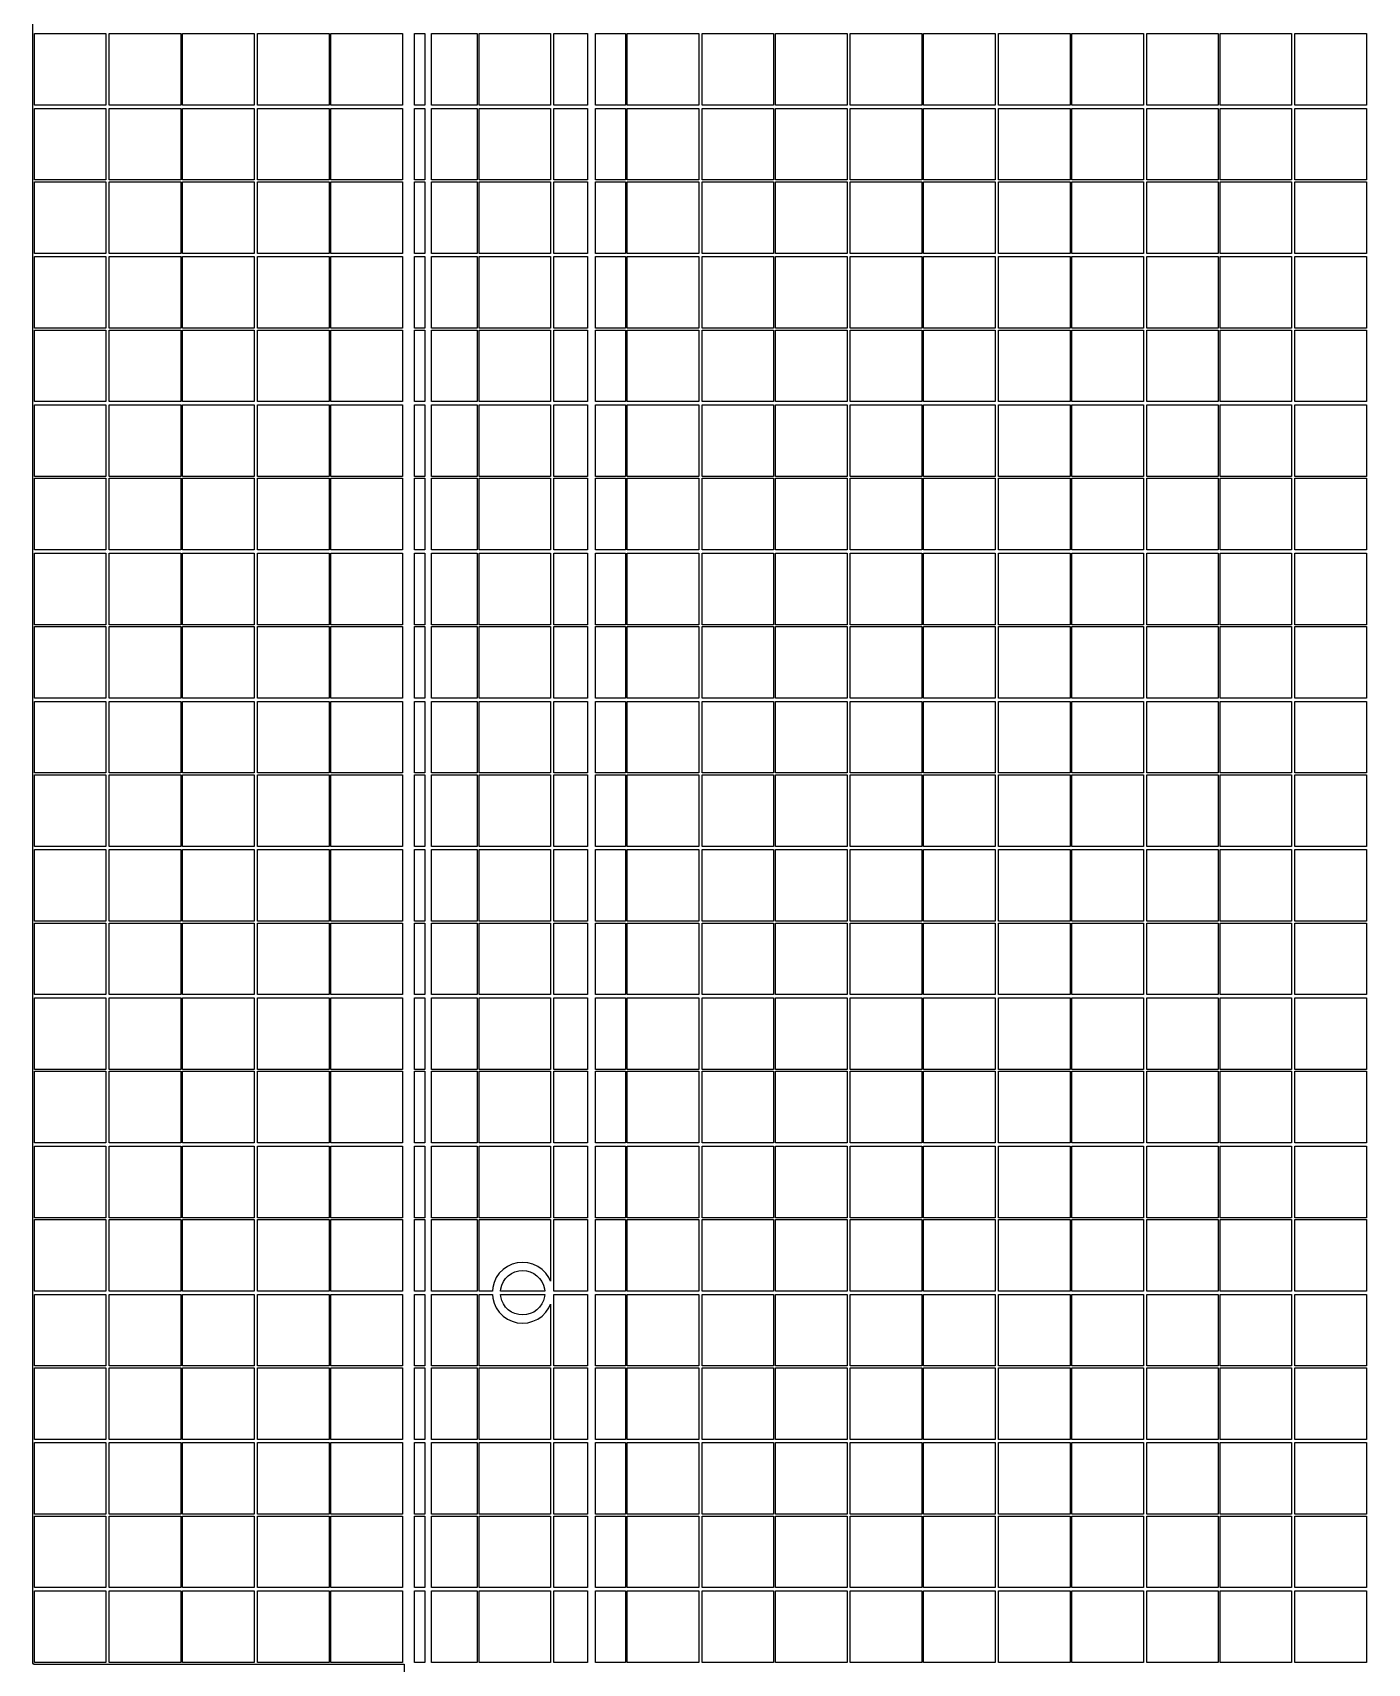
# Model space of a CAD drawing. Extents: x -185 to 185, y -332 to 185.
# Drawn here: x -185.1 to -95, y -185 to -75 of the extents above; entities that cross this region are included whole.
import ezdxf

# ---------------------------------------------------------------- set-up
doc = ezdxf.new("R2010")
doc.units = 0
doc.layers.get('0').update_dxf_attribs({"linetype": 'CONTINUOUS'})

msp = doc.modelspace()

# ---------------------------------------------------------------- linework, layer by layer
for points in [[(0.425, -320), (160, -320), (160, -185.06), (185, -185.06), (185, -185), (185.06, -185), (185.06, 185), (185, 185), (185, 185.06), (-185, 185.06), (-185, 185), (-185.06, 185), (-185.06, -185), (-185, -185), (-185, -185.06), (-160, -185.06), (-160, -320), (-0.425, -320), (-0.425, -330), (0.425, -330)], [(-184.94, -75.06), (-180.11, -75.06), (-180.11, -79.89), (-184.94, -79.89)], [(-179.89, -75.06), (-175.06, -75.06), (-175.06, -79.89), (-179.89, -79.89)], [(-174.94, -75.06), (-170.11, -75.06), (-170.11, -79.89), (-174.94, -79.89)], [(-169.89, -75.06), (-165.06, -75.06), (-165.06, -79.89), (-169.89, -79.89)], [(-164.94, -75.06), (-160.11, -75.06), (-160.11, -79.89), (-164.94, -79.89)], [(-159.3, -75.06), (-158.602, -75.06), (-158.602, -79.89), (-159.3, -79.89)], [(-158.152, -75.06), (-155.06, -75.06), (-155.06, -79.89), (-158.152, -79.89)], [(-154.94, -75.06), (-150.11, -75.06), (-150.11, -79.89), (-154.94, -79.89)], [(-149.89, -75.06), (-147.625, -75.06), (-147.625, -79.89), (-149.89, -79.89)], [(-147.075, -75.06), (-145.06, -75.06), (-145.06, -79.89), (-147.075, -79.89)], [(-144.94, -75.06), (-140.11, -75.06), (-140.11, -79.89), (-144.94, -79.89)], [(-139.89, -75.06), (-135.06, -75.06), (-135.06, -79.89), (-139.89, -79.89)], [(-134.94, -75.06), (-130.11, -75.06), (-130.11, -79.89), (-134.94, -79.89)], [(-129.89, -75.06), (-125.06, -75.06), (-125.06, -79.89), (-129.89, -79.89)], [(-124.94, -75.06), (-120.11, -75.06), (-120.11, -79.89), (-124.94, -79.89)], [(-119.89, -75.06), (-115.06, -75.06), (-115.06, -79.89), (-119.89, -79.89)], [(-114.94, -75.06), (-110.11, -75.06), (-110.11, -79.89), (-114.94, -79.89)], [(-109.89, -75.06), (-105.06, -75.06), (-105.06, -79.89), (-109.89, -79.89)], [(-104.94, -75.06), (-100.11, -75.06), (-100.11, -79.89), (-104.94, -79.89)], [(-99.89, -75.06), (-95.06, -75.06), (-95.06, -79.89), (-99.89, -79.89)], [(-184.94, -80.11), (-180.11, -80.11), (-180.11, -84.94), (-184.94, -84.94)], [(-179.89, -80.11), (-175.06, -80.11), (-175.06, -84.94), (-179.89, -84.94)], [(-174.94, -80.11), (-170.11, -80.11), (-170.11, -84.94), (-174.94, -84.94)], [(-169.89, -80.11), (-165.06, -80.11), (-165.06, -84.94), (-169.89, -84.94)], [(-164.94, -80.11), (-160.11, -80.11), (-160.11, -84.94), (-164.94, -84.94)], [(-159.3, -80.11), (-158.602, -80.11), (-158.602, -84.94), (-159.3, -84.94)], [(-158.152, -80.11), (-155.06, -80.11), (-155.06, -84.94), (-158.152, -84.94)], [(-154.94, -80.11), (-150.11, -80.11), (-150.11, -84.94), (-154.94, -84.94)], [(-149.89, -80.11), (-147.625, -80.11), (-147.625, -84.94), (-149.89, -84.94)], [(-147.075, -80.11), (-145.06, -80.11), (-145.06, -84.94), (-147.075, -84.94)], [(-144.94, -80.11), (-140.11, -80.11), (-140.11, -84.94), (-144.94, -84.94)], [(-139.89, -80.11), (-135.06, -80.11), (-135.06, -84.94), (-139.89, -84.94)], [(-134.94, -80.11), (-130.11, -80.11), (-130.11, -84.94), (-134.94, -84.94)], [(-129.89, -80.11), (-125.06, -80.11), (-125.06, -84.94), (-129.89, -84.94)], [(-124.94, -80.11), (-120.11, -80.11), (-120.11, -84.94), (-124.94, -84.94)], [(-119.89, -80.11), (-115.06, -80.11), (-115.06, -84.94), (-119.89, -84.94)], [(-114.94, -80.11), (-110.11, -80.11), (-110.11, -84.94), (-114.94, -84.94)], [(-109.89, -80.11), (-105.06, -80.11), (-105.06, -84.94), (-109.89, -84.94)], [(-104.94, -80.11), (-100.11, -80.11), (-100.11, -84.94), (-104.94, -84.94)], [(-99.89, -80.11), (-95.06, -80.11), (-95.06, -84.94), (-99.89, -84.94)], [(-184.94, -85.06), (-180.11, -85.06), (-180.11, -89.89), (-184.94, -89.89)], [(-179.89, -85.06), (-175.06, -85.06), (-175.06, -89.89), (-179.89, -89.89)], [(-174.94, -85.06), (-170.11, -85.06), (-170.11, -89.89), (-174.94, -89.89)], [(-169.89, -85.06), (-165.06, -85.06), (-165.06, -89.89), (-169.89, -89.89)], [(-164.94, -85.06), (-160.11, -85.06), (-160.11, -89.89), (-164.94, -89.89)], [(-159.3, -85.06), (-158.602, -85.06), (-158.602, -89.89), (-159.3, -89.89)], [(-158.152, -85.06), (-155.06, -85.06), (-155.06, -89.89), (-158.152, -89.89)], [(-154.94, -85.06), (-150.11, -85.06), (-150.11, -89.89), (-154.94, -89.89)], [(-149.89, -85.06), (-147.625, -85.06), (-147.625, -89.89), (-149.89, -89.89)], [(-147.075, -85.06), (-145.06, -85.06), (-145.06, -89.89), (-147.075, -89.89)], [(-144.94, -85.06), (-140.11, -85.06), (-140.11, -89.89), (-144.94, -89.89)], [(-139.89, -85.06), (-135.06, -85.06), (-135.06, -89.89), (-139.89, -89.89)], [(-134.94, -85.06), (-130.11, -85.06), (-130.11, -89.89), (-134.94, -89.89)], [(-129.89, -85.06), (-125.06, -85.06), (-125.06, -89.89), (-129.89, -89.89)], [(-124.94, -85.06), (-120.11, -85.06), (-120.11, -89.89), (-124.94, -89.89)], [(-119.89, -85.06), (-115.06, -85.06), (-115.06, -89.89), (-119.89, -89.89)], [(-114.94, -85.06), (-110.11, -85.06), (-110.11, -89.89), (-114.94, -89.89)], [(-109.89, -85.06), (-105.06, -85.06), (-105.06, -89.89), (-109.89, -89.89)], [(-104.94, -85.06), (-100.11, -85.06), (-100.11, -89.89), (-104.94, -89.89)], [(-99.89, -85.06), (-95.06, -85.06), (-95.06, -89.89), (-99.89, -89.89)], [(-184.94, -90.11), (-180.11, -90.11), (-180.11, -94.94), (-184.94, -94.94)], [(-179.89, -90.11), (-175.06, -90.11), (-175.06, -94.94), (-179.89, -94.94)], [(-174.94, -90.11), (-170.11, -90.11), (-170.11, -94.94), (-174.94, -94.94)], [(-169.89, -90.11), (-165.06, -90.11), (-165.06, -94.94), (-169.89, -94.94)], [(-164.94, -90.11), (-160.11, -90.11), (-160.11, -94.94), (-164.94, -94.94)], [(-159.3, -90.11), (-158.602, -90.11), (-158.602, -94.94), (-159.3, -94.94)], [(-158.152, -90.11), (-155.06, -90.11), (-155.06, -94.94), (-158.152, -94.94)], [(-154.94, -90.11), (-150.11, -90.11), (-150.11, -94.94), (-154.94, -94.94)], [(-149.89, -90.11), (-147.625, -90.11), (-147.625, -94.94), (-149.89, -94.94)], [(-147.075, -90.11), (-145.06, -90.11), (-145.06, -94.94), (-147.075, -94.94)], [(-144.94, -90.11), (-140.11, -90.11), (-140.11, -94.94), (-144.94, -94.94)], [(-139.89, -90.11), (-135.06, -90.11), (-135.06, -94.94), (-139.89, -94.94)], [(-134.94, -90.11), (-130.11, -90.11), (-130.11, -94.94), (-134.94, -94.94)], [(-129.89, -90.11), (-125.06, -90.11), (-125.06, -94.94), (-129.89, -94.94)], [(-124.94, -90.11), (-120.11, -90.11), (-120.11, -94.94), (-124.94, -94.94)], [(-119.89, -90.11), (-115.06, -90.11), (-115.06, -94.94), (-119.89, -94.94)], [(-114.94, -90.11), (-110.11, -90.11), (-110.11, -94.94), (-114.94, -94.94)], [(-109.89, -90.11), (-105.06, -90.11), (-105.06, -94.94), (-109.89, -94.94)], [(-104.94, -90.11), (-100.11, -90.11), (-100.11, -94.94), (-104.94, -94.94)], [(-99.89, -90.11), (-95.06, -90.11), (-95.06, -94.94), (-99.89, -94.94)], [(-184.94, -95.06), (-180.11, -95.06), (-180.11, -99.89), (-184.94, -99.89)], [(-179.89, -95.06), (-175.06, -95.06), (-175.06, -99.89), (-179.89, -99.89)], [(-174.94, -95.06), (-170.11, -95.06), (-170.11, -99.89), (-174.94, -99.89)], [(-169.89, -95.06), (-165.06, -95.06), (-165.06, -99.89), (-169.89, -99.89)], [(-164.94, -95.06), (-160.11, -95.06), (-160.11, -99.89), (-164.94, -99.89)], [(-159.3, -95.06), (-158.602, -95.06), (-158.602, -99.89), (-159.3, -99.89)], [(-158.152, -95.06), (-155.06, -95.06), (-155.06, -99.89), (-158.152, -99.89)], [(-154.94, -95.06), (-150.11, -95.06), (-150.11, -99.89), (-154.94, -99.89)], [(-149.89, -95.06), (-147.625, -95.06), (-147.625, -99.89), (-149.89, -99.89)], [(-147.075, -95.06), (-145.06, -95.06), (-145.06, -99.89), (-147.075, -99.89)], [(-144.94, -95.06), (-140.11, -95.06), (-140.11, -99.89), (-144.94, -99.89)], [(-139.89, -95.06), (-135.06, -95.06), (-135.06, -99.89), (-139.89, -99.89)], [(-134.94, -95.06), (-130.11, -95.06), (-130.11, -99.89), (-134.94, -99.89)], [(-129.89, -95.06), (-125.06, -95.06), (-125.06, -99.89), (-129.89, -99.89)], [(-124.94, -95.06), (-120.11, -95.06), (-120.11, -99.89), (-124.94, -99.89)], [(-119.89, -95.06), (-115.06, -95.06), (-115.06, -99.89), (-119.89, -99.89)], [(-114.94, -95.06), (-110.11, -95.06), (-110.11, -99.89), (-114.94, -99.89)], [(-109.89, -95.06), (-105.06, -95.06), (-105.06, -99.89), (-109.89, -99.89)], [(-104.94, -95.06), (-100.11, -95.06), (-100.11, -99.89), (-104.94, -99.89)], [(-99.89, -95.06), (-95.06, -95.06), (-95.06, -99.89), (-99.89, -99.89)], [(-184.94, -100.11), (-180.11, -100.11), (-180.11, -104.94), (-184.94, -104.94)], [(-179.89, -100.11), (-175.06, -100.11), (-175.06, -104.94), (-179.89, -104.94)], [(-174.94, -100.11), (-170.11, -100.11), (-170.11, -104.94), (-174.94, -104.94)], [(-169.89, -100.11), (-165.06, -100.11), (-165.06, -104.94), (-169.89, -104.94)], [(-164.94, -100.11), (-160.11, -100.11), (-160.11, -104.94), (-164.94, -104.94)], [(-159.3, -100.11), (-158.602, -100.11), (-158.602, -104.94), (-159.3, -104.94)], [(-158.152, -100.11), (-155.06, -100.11), (-155.06, -104.94), (-158.152, -104.94)], [(-154.94, -100.11), (-150.11, -100.11), (-150.11, -104.94), (-154.94, -104.94)], [(-149.89, -100.11), (-147.625, -100.11), (-147.625, -104.94), (-149.89, -104.94)], [(-147.075, -100.11), (-145.06, -100.11), (-145.06, -104.94), (-147.075, -104.94)], [(-144.94, -100.11), (-140.11, -100.11), (-140.11, -104.94), (-144.94, -104.94)], [(-139.89, -100.11), (-135.06, -100.11), (-135.06, -104.94), (-139.89, -104.94)], [(-134.94, -100.11), (-130.11, -100.11), (-130.11, -104.94), (-134.94, -104.94)], [(-129.89, -100.11), (-125.06, -100.11), (-125.06, -104.94), (-129.89, -104.94)], [(-124.94, -100.11), (-120.11, -100.11), (-120.11, -104.94), (-124.94, -104.94)], [(-119.89, -100.11), (-115.06, -100.11), (-115.06, -104.94), (-119.89, -104.94)], [(-114.94, -100.11), (-110.11, -100.11), (-110.11, -104.94), (-114.94, -104.94)], [(-109.89, -100.11), (-105.06, -100.11), (-105.06, -104.94), (-109.89, -104.94)], [(-104.94, -100.11), (-100.11, -100.11), (-100.11, -104.94), (-104.94, -104.94)], [(-99.89, -100.11), (-95.06, -100.11), (-95.06, -104.94), (-99.89, -104.94)], [(-184.94, -105.06), (-180.11, -105.06), (-180.11, -109.89), (-184.94, -109.89)], [(-179.89, -105.06), (-175.06, -105.06), (-175.06, -109.89), (-179.89, -109.89)], [(-174.94, -105.06), (-170.11, -105.06), (-170.11, -109.89), (-174.94, -109.89)], [(-169.89, -105.06), (-165.06, -105.06), (-165.06, -109.89), (-169.89, -109.89)], [(-164.94, -105.06), (-160.11, -105.06), (-160.11, -109.89), (-164.94, -109.89)], [(-159.3, -105.06), (-158.602, -105.06), (-158.602, -109.89), (-159.3, -109.89)], [(-158.152, -105.06), (-155.06, -105.06), (-155.06, -109.89), (-158.152, -109.89)], [(-154.94, -105.06), (-150.11, -105.06), (-150.11, -109.89), (-154.94, -109.89)], [(-149.89, -105.06), (-147.625, -105.06), (-147.625, -109.89), (-149.89, -109.89)], [(-147.075, -105.06), (-145.06, -105.06), (-145.06, -109.89), (-147.075, -109.89)], [(-144.94, -105.06), (-140.11, -105.06), (-140.11, -109.89), (-144.94, -109.89)], [(-139.89, -105.06), (-135.06, -105.06), (-135.06, -109.89), (-139.89, -109.89)], [(-134.94, -105.06), (-130.11, -105.06), (-130.11, -109.89), (-134.94, -109.89)], [(-129.89, -105.06), (-125.06, -105.06), (-125.06, -109.89), (-129.89, -109.89)], [(-124.94, -105.06), (-120.11, -105.06), (-120.11, -109.89), (-124.94, -109.89)], [(-119.89, -105.06), (-115.06, -105.06), (-115.06, -109.89), (-119.89, -109.89)], [(-114.94, -105.06), (-110.11, -105.06), (-110.11, -109.89), (-114.94, -109.89)], [(-109.89, -105.06), (-105.06, -105.06), (-105.06, -109.89), (-109.89, -109.89)], [(-104.94, -105.06), (-100.11, -105.06), (-100.11, -109.89), (-104.94, -109.89)], [(-99.89, -105.06), (-95.06, -105.06), (-95.06, -109.89), (-99.89, -109.89)], [(-184.94, -110.11), (-180.11, -110.11), (-180.11, -114.94), (-184.94, -114.94)], [(-179.89, -110.11), (-175.06, -110.11), (-175.06, -114.94), (-179.89, -114.94)], [(-174.94, -110.11), (-170.11, -110.11), (-170.11, -114.94), (-174.94, -114.94)], [(-169.89, -110.11), (-165.06, -110.11), (-165.06, -114.94), (-169.89, -114.94)], [(-164.94, -110.11), (-160.11, -110.11), (-160.11, -114.94), (-164.94, -114.94)], [(-159.3, -110.11), (-158.602, -110.11), (-158.602, -114.94), (-159.3, -114.94)], [(-158.152, -110.11), (-155.06, -110.11), (-155.06, -114.94), (-158.152, -114.94)], [(-154.94, -110.11), (-150.11, -110.11), (-150.11, -114.94), (-154.94, -114.94)], [(-149.89, -110.11), (-147.625, -110.11), (-147.625, -114.94), (-149.89, -114.94)], [(-147.075, -110.11), (-145.06, -110.11), (-145.06, -114.94), (-147.075, -114.94)], [(-144.94, -110.11), (-140.11, -110.11), (-140.11, -114.94), (-144.94, -114.94)], [(-139.89, -110.11), (-135.06, -110.11), (-135.06, -114.94), (-139.89, -114.94)], [(-134.94, -110.11), (-130.11, -110.11), (-130.11, -114.94), (-134.94, -114.94)], [(-129.89, -110.11), (-125.06, -110.11), (-125.06, -114.94), (-129.89, -114.94)], [(-124.94, -110.11), (-120.11, -110.11), (-120.11, -114.94), (-124.94, -114.94)], [(-119.89, -110.11), (-115.06, -110.11), (-115.06, -114.94), (-119.89, -114.94)], [(-114.94, -110.11), (-110.11, -110.11), (-110.11, -114.94), (-114.94, -114.94)], [(-109.89, -110.11), (-105.06, -110.11), (-105.06, -114.94), (-109.89, -114.94)], [(-104.94, -110.11), (-100.11, -110.11), (-100.11, -114.94), (-104.94, -114.94)], [(-99.89, -110.11), (-95.06, -110.11), (-95.06, -114.94), (-99.89, -114.94)], [(-184.94, -115.06), (-180.11, -115.06), (-180.11, -119.89), (-184.94, -119.89)], [(-179.89, -115.06), (-175.06, -115.06), (-175.06, -119.89), (-179.89, -119.89)], [(-174.94, -115.06), (-170.11, -115.06), (-170.11, -119.89), (-174.94, -119.89)], [(-169.89, -115.06), (-165.06, -115.06), (-165.06, -119.89), (-169.89, -119.89)], [(-164.94, -115.06), (-160.11, -115.06), (-160.11, -119.89), (-164.94, -119.89)], [(-159.3, -115.06), (-158.602, -115.06), (-158.602, -119.89), (-159.3, -119.89)], [(-158.152, -115.06), (-155.06, -115.06), (-155.06, -119.89), (-158.152, -119.89)], [(-154.94, -115.06), (-150.11, -115.06), (-150.11, -119.89), (-154.94, -119.89)], [(-149.89, -115.06), (-147.625, -115.06), (-147.625, -119.89), (-149.89, -119.89)], [(-147.075, -115.06), (-145.06, -115.06), (-145.06, -119.89), (-147.075, -119.89)], [(-144.94, -115.06), (-140.11, -115.06), (-140.11, -119.89), (-144.94, -119.89)], [(-139.89, -115.06), (-135.06, -115.06), (-135.06, -119.89), (-139.89, -119.89)], [(-134.94, -115.06), (-130.11, -115.06), (-130.11, -119.89), (-134.94, -119.89)], [(-129.89, -115.06), (-125.06, -115.06), (-125.06, -119.89), (-129.89, -119.89)], [(-124.94, -115.06), (-120.11, -115.06), (-120.11, -119.89), (-124.94, -119.89)], [(-119.89, -115.06), (-115.06, -115.06), (-115.06, -119.89), (-119.89, -119.89)], [(-114.94, -115.06), (-110.11, -115.06), (-110.11, -119.89), (-114.94, -119.89)], [(-109.89, -115.06), (-105.06, -115.06), (-105.06, -119.89), (-109.89, -119.89)], [(-104.94, -115.06), (-100.11, -115.06), (-100.11, -119.89), (-104.94, -119.89)], [(-99.89, -115.06), (-95.06, -115.06), (-95.06, -119.89), (-99.89, -119.89)], [(-184.94, -120.11), (-180.11, -120.11), (-180.11, -124.94), (-184.94, -124.94)], [(-179.89, -120.11), (-175.06, -120.11), (-175.06, -124.94), (-179.89, -124.94)], [(-174.94, -120.11), (-170.11, -120.11), (-170.11, -124.94), (-174.94, -124.94)], [(-169.89, -120.11), (-165.06, -120.11), (-165.06, -124.94), (-169.89, -124.94)], [(-164.94, -120.11), (-160.11, -120.11), (-160.11, -124.94), (-164.94, -124.94)], [(-159.3, -120.11), (-158.602, -120.11), (-158.602, -124.94), (-159.3, -124.94)], [(-158.152, -120.11), (-155.06, -120.11), (-155.06, -124.94), (-158.152, -124.94)], [(-154.94, -120.11), (-150.11, -120.11), (-150.11, -124.94), (-154.94, -124.94)], [(-149.89, -120.11), (-147.625, -120.11), (-147.625, -124.94), (-149.89, -124.94)], [(-147.075, -120.11), (-145.06, -120.11), (-145.06, -124.94), (-147.075, -124.94)], [(-144.94, -120.11), (-140.11, -120.11), (-140.11, -124.94), (-144.94, -124.94)], [(-139.89, -120.11), (-135.06, -120.11), (-135.06, -124.94), (-139.89, -124.94)], [(-134.94, -120.11), (-130.11, -120.11), (-130.11, -124.94), (-134.94, -124.94)], [(-129.89, -120.11), (-125.06, -120.11), (-125.06, -124.94), (-129.89, -124.94)], [(-124.94, -120.11), (-120.11, -120.11), (-120.11, -124.94), (-124.94, -124.94)], [(-119.89, -120.11), (-115.06, -120.11), (-115.06, -124.94), (-119.89, -124.94)], [(-114.94, -120.11), (-110.11, -120.11), (-110.11, -124.94), (-114.94, -124.94)], [(-109.89, -120.11), (-105.06, -120.11), (-105.06, -124.94), (-109.89, -124.94)], [(-104.94, -120.11), (-100.11, -120.11), (-100.11, -124.94), (-104.94, -124.94)], [(-99.89, -120.11), (-95.06, -120.11), (-95.06, -124.94), (-99.89, -124.94)], [(-184.94, -125.06), (-180.11, -125.06), (-180.11, -129.89), (-184.94, -129.89)], [(-179.89, -125.06), (-175.06, -125.06), (-175.06, -129.89), (-179.89, -129.89)], [(-174.94, -125.06), (-170.11, -125.06), (-170.11, -129.89), (-174.94, -129.89)], [(-169.89, -125.06), (-165.06, -125.06), (-165.06, -129.89), (-169.89, -129.89)], [(-164.94, -125.06), (-160.11, -125.06), (-160.11, -129.89), (-164.94, -129.89)], [(-159.3, -125.06), (-158.602, -125.06), (-158.602, -129.89), (-159.3, -129.89)], [(-158.152, -125.06), (-155.06, -125.06), (-155.06, -129.89), (-158.152, -129.89)], [(-154.94, -125.06), (-150.11, -125.06), (-150.11, -129.89), (-154.94, -129.89)], [(-149.89, -125.06), (-147.625, -125.06), (-147.625, -129.89), (-149.89, -129.89)], [(-147.075, -125.06), (-145.06, -125.06), (-145.06, -129.89), (-147.075, -129.89)], [(-144.94, -125.06), (-140.11, -125.06), (-140.11, -129.89), (-144.94, -129.89)], [(-139.89, -125.06), (-135.06, -125.06), (-135.06, -129.89), (-139.89, -129.89)], [(-134.94, -125.06), (-130.11, -125.06), (-130.11, -129.89), (-134.94, -129.89)], [(-129.89, -125.06), (-125.06, -125.06), (-125.06, -129.89), (-129.89, -129.89)], [(-124.94, -125.06), (-120.11, -125.06), (-120.11, -129.89), (-124.94, -129.89)], [(-119.89, -125.06), (-115.06, -125.06), (-115.06, -129.89), (-119.89, -129.89)], [(-114.94, -125.06), (-110.11, -125.06), (-110.11, -129.89), (-114.94, -129.89)], [(-109.89, -125.06), (-105.06, -125.06), (-105.06, -129.89), (-109.89, -129.89)], [(-104.94, -125.06), (-100.11, -125.06), (-100.11, -129.89), (-104.94, -129.89)], [(-99.89, -125.06), (-95.06, -125.06), (-95.06, -129.89), (-99.89, -129.89)], [(-184.94, -130.11), (-180.11, -130.11), (-180.11, -134.94), (-184.94, -134.94)], [(-179.89, -130.11), (-175.06, -130.11), (-175.06, -134.94), (-179.89, -134.94)], [(-174.94, -130.11), (-170.11, -130.11), (-170.11, -134.94), (-174.94, -134.94)], [(-169.89, -130.11), (-165.06, -130.11), (-165.06, -134.94), (-169.89, -134.94)], [(-164.94, -130.11), (-160.11, -130.11), (-160.11, -134.94), (-164.94, -134.94)], [(-159.3, -130.11), (-158.602, -130.11), (-158.602, -134.94), (-159.3, -134.94)], [(-158.152, -130.11), (-155.06, -130.11), (-155.06, -134.94), (-158.152, -134.94)], [(-154.94, -130.11), (-150.11, -130.11), (-150.11, -134.94), (-154.94, -134.94)], [(-149.89, -130.11), (-147.625, -130.11), (-147.625, -134.94), (-149.89, -134.94)], [(-147.075, -130.11), (-145.06, -130.11), (-145.06, -134.94), (-147.075, -134.94)], [(-144.94, -130.11), (-140.11, -130.11), (-140.11, -134.94), (-144.94, -134.94)], [(-139.89, -130.11), (-135.06, -130.11), (-135.06, -134.94), (-139.89, -134.94)], [(-134.94, -130.11), (-130.11, -130.11), (-130.11, -134.94), (-134.94, -134.94)], [(-129.89, -130.11), (-125.06, -130.11), (-125.06, -134.94), (-129.89, -134.94)], [(-124.94, -130.11), (-120.11, -130.11), (-120.11, -134.94), (-124.94, -134.94)], [(-119.89, -130.11), (-115.06, -130.11), (-115.06, -134.94), (-119.89, -134.94)], [(-114.94, -130.11), (-110.11, -130.11), (-110.11, -134.94), (-114.94, -134.94)], [(-109.89, -130.11), (-105.06, -130.11), (-105.06, -134.94), (-109.89, -134.94)], [(-104.94, -130.11), (-100.11, -130.11), (-100.11, -134.94), (-104.94, -134.94)], [(-99.89, -130.11), (-95.06, -130.11), (-95.06, -134.94), (-99.89, -134.94)], [(-184.94, -135.06), (-180.11, -135.06), (-180.11, -139.89), (-184.94, -139.89)], [(-179.89, -135.06), (-175.06, -135.06), (-175.06, -139.89), (-179.89, -139.89)], [(-174.94, -135.06), (-170.11, -135.06), (-170.11, -139.89), (-174.94, -139.89)], [(-169.89, -135.06), (-165.06, -135.06), (-165.06, -139.89), (-169.89, -139.89)], [(-164.94, -135.06), (-160.11, -135.06), (-160.11, -139.89), (-164.94, -139.89)], [(-159.3, -135.06), (-158.602, -135.06), (-158.602, -139.89), (-159.3, -139.89)], [(-158.152, -135.06), (-155.06, -135.06), (-155.06, -139.89), (-158.152, -139.89)], [(-154.94, -135.06), (-150.11, -135.06), (-150.11, -139.89), (-154.94, -139.89)], [(-149.89, -135.06), (-147.625, -135.06), (-147.625, -139.89), (-149.89, -139.89)], [(-147.075, -135.06), (-145.06, -135.06), (-145.06, -139.89), (-147.075, -139.89)], [(-144.94, -135.06), (-140.11, -135.06), (-140.11, -139.89), (-144.94, -139.89)], [(-139.89, -135.06), (-135.06, -135.06), (-135.06, -139.89), (-139.89, -139.89)], [(-134.94, -135.06), (-130.11, -135.06), (-130.11, -139.89), (-134.94, -139.89)], [(-129.89, -135.06), (-125.06, -135.06), (-125.06, -139.89), (-129.89, -139.89)], [(-124.94, -135.06), (-120.11, -135.06), (-120.11, -139.89), (-124.94, -139.89)], [(-119.89, -135.06), (-115.06, -135.06), (-115.06, -139.89), (-119.89, -139.89)], [(-114.94, -135.06), (-110.11, -135.06), (-110.11, -139.89), (-114.94, -139.89)], [(-109.89, -135.06), (-105.06, -135.06), (-105.06, -139.89), (-109.89, -139.89)], [(-104.94, -135.06), (-100.11, -135.06), (-100.11, -139.89), (-104.94, -139.89)], [(-99.89, -135.06), (-95.06, -135.06), (-95.06, -139.89), (-99.89, -139.89)], [(-184.94, -140.11), (-180.11, -140.11), (-180.11, -144.94), (-184.94, -144.94)], [(-179.89, -140.11), (-175.06, -140.11), (-175.06, -144.94), (-179.89, -144.94)], [(-174.94, -140.11), (-170.11, -140.11), (-170.11, -144.94), (-174.94, -144.94)], [(-169.89, -140.11), (-165.06, -140.11), (-165.06, -144.94), (-169.89, -144.94)], [(-164.94, -140.11), (-160.11, -140.11), (-160.11, -144.94), (-164.94, -144.94)], [(-159.3, -140.11), (-158.602, -140.11), (-158.602, -144.94), (-159.3, -144.94)], [(-158.152, -140.11), (-155.06, -140.11), (-155.06, -144.94), (-158.152, -144.94)], [(-154.94, -140.11), (-150.11, -140.11), (-150.11, -144.94), (-154.94, -144.94)], [(-149.89, -140.11), (-147.625, -140.11), (-147.625, -144.94), (-149.89, -144.94)], [(-147.075, -140.11), (-145.06, -140.11), (-145.06, -144.94), (-147.075, -144.94)], [(-144.94, -140.11), (-140.11, -140.11), (-140.11, -144.94), (-144.94, -144.94)], [(-139.89, -140.11), (-135.06, -140.11), (-135.06, -144.94), (-139.89, -144.94)], [(-134.94, -140.11), (-130.11, -140.11), (-130.11, -144.94), (-134.94, -144.94)], [(-129.89, -140.11), (-125.06, -140.11), (-125.06, -144.94), (-129.89, -144.94)], [(-124.94, -140.11), (-120.11, -140.11), (-120.11, -144.94), (-124.94, -144.94)], [(-119.89, -140.11), (-115.06, -140.11), (-115.06, -144.94), (-119.89, -144.94)], [(-114.94, -140.11), (-110.11, -140.11), (-110.11, -144.94), (-114.94, -144.94)], [(-109.89, -140.11), (-105.06, -140.11), (-105.06, -144.94), (-109.89, -144.94)], [(-104.94, -140.11), (-100.11, -140.11), (-100.11, -144.94), (-104.94, -144.94)], [(-99.89, -140.11), (-95.06, -140.11), (-95.06, -144.94), (-99.89, -144.94)], [(-184.94, -145.06), (-180.11, -145.06), (-180.11, -149.89), (-184.94, -149.89)], [(-179.89, -145.06), (-175.06, -145.06), (-175.06, -149.89), (-179.89, -149.89)], [(-174.94, -145.06), (-170.11, -145.06), (-170.11, -149.89), (-174.94, -149.89)], [(-169.89, -145.06), (-165.06, -145.06), (-165.06, -149.89), (-169.89, -149.89)], [(-164.94, -145.06), (-160.11, -145.06), (-160.11, -149.89), (-164.94, -149.89)], [(-159.3, -145.06), (-158.602, -145.06), (-158.602, -149.89), (-159.3, -149.89)], [(-158.152, -145.06), (-155.06, -145.06), (-155.06, -149.89), (-158.152, -149.89)], [(-154.94, -145.06), (-150.11, -145.06), (-150.11, -149.89), (-154.94, -149.89)], [(-149.89, -145.06), (-147.625, -145.06), (-147.625, -149.89), (-149.89, -149.89)], [(-147.075, -145.06), (-145.06, -145.06), (-145.06, -149.89), (-147.075, -149.89)], [(-144.94, -145.06), (-140.11, -145.06), (-140.11, -149.89), (-144.94, -149.89)], [(-139.89, -145.06), (-135.06, -145.06), (-135.06, -149.89), (-139.89, -149.89)], [(-134.94, -145.06), (-130.11, -145.06), (-130.11, -149.89), (-134.94, -149.89)], [(-129.89, -145.06), (-125.06, -145.06), (-125.06, -149.89), (-129.89, -149.89)], [(-124.94, -145.06), (-120.11, -145.06), (-120.11, -149.89), (-124.94, -149.89)], [(-119.89, -145.06), (-115.06, -145.06), (-115.06, -149.89), (-119.89, -149.89)], [(-114.94, -145.06), (-110.11, -145.06), (-110.11, -149.89), (-114.94, -149.89)], [(-109.89, -145.06), (-105.06, -145.06), (-105.06, -149.89), (-109.89, -149.89)], [(-104.94, -145.06), (-100.11, -145.06), (-100.11, -149.89), (-104.94, -149.89)], [(-99.89, -145.06), (-95.06, -145.06), (-95.06, -149.89), (-99.89, -149.89)], [(-184.94, -150.11), (-180.11, -150.11), (-180.11, -154.94), (-184.94, -154.94)], [(-179.89, -150.11), (-175.06, -150.11), (-175.06, -154.94), (-179.89, -154.94)], [(-174.94, -150.11), (-170.11, -150.11), (-170.11, -154.94), (-174.94, -154.94)], [(-169.89, -150.11), (-165.06, -150.11), (-165.06, -154.94), (-169.89, -154.94)], [(-164.94, -150.11), (-160.11, -150.11), (-160.11, -154.94), (-164.94, -154.94)], [(-159.3, -150.11), (-158.602, -150.11), (-158.602, -154.94), (-159.3, -154.94)], [(-158.152, -150.11), (-155.06, -150.11), (-155.06, -154.94), (-158.152, -154.94)], [(-154.94, -150.11), (-150.11, -150.11), (-150.11, -154.94), (-154.94, -154.94)], [(-149.89, -150.11), (-147.625, -150.11), (-147.625, -154.94), (-149.89, -154.94)], [(-147.075, -150.11), (-145.06, -150.11), (-145.06, -154.94), (-147.075, -154.94)], [(-144.94, -150.11), (-140.11, -150.11), (-140.11, -154.94), (-144.94, -154.94)], [(-139.89, -150.11), (-135.06, -150.11), (-135.06, -154.94), (-139.89, -154.94)], [(-134.94, -150.11), (-130.11, -150.11), (-130.11, -154.94), (-134.94, -154.94)], [(-129.89, -150.11), (-125.06, -150.11), (-125.06, -154.94), (-129.89, -154.94)], [(-124.94, -150.11), (-120.11, -150.11), (-120.11, -154.94), (-124.94, -154.94)], [(-119.89, -150.11), (-115.06, -150.11), (-115.06, -154.94), (-119.89, -154.94)], [(-114.94, -150.11), (-110.11, -150.11), (-110.11, -154.94), (-114.94, -154.94)], [(-109.89, -150.11), (-105.06, -150.11), (-105.06, -154.94), (-109.89, -154.94)], [(-104.94, -150.11), (-100.11, -150.11), (-100.11, -154.94), (-104.94, -154.94)], [(-99.89, -150.11), (-95.06, -150.11), (-95.06, -154.94), (-99.89, -154.94)], [(-184.94, -155.06), (-180.11, -155.06), (-180.11, -159.89), (-184.94, -159.89)], [(-179.89, -155.06), (-175.06, -155.06), (-175.06, -159.89), (-179.89, -159.89)], [(-174.94, -155.06), (-170.11, -155.06), (-170.11, -159.89), (-174.94, -159.89)], [(-169.89, -155.06), (-165.06, -155.06), (-165.06, -159.89), (-169.89, -159.89)], [(-164.94, -155.06), (-160.11, -155.06), (-160.11, -159.89), (-164.94, -159.89)], [(-159.3, -155.06), (-158.602, -155.06), (-158.602, -159.89), (-159.3, -159.89)], [(-158.152, -155.06), (-155.06, -155.06), (-155.06, -159.89), (-158.152, -159.89)], [(-154.94, -155.06), (-150.11, -155.06), (-150.11, -159.221), (-150.225, -158.975), (-150.43, -158.682), (-150.682, -158.43), (-150.975, -158.225), (-151.299, -158.074), (-151.644, -157.981), (-152, -157.95), (-152.356, -157.981), (-152.701, -158.074), (-153.025, -158.225), (-153.318, -158.43), (-153.57, -158.682), (-153.775, -158.975), (-153.926, -159.299), (-154.019, -159.644), (-154.04, -159.89), (-154.94, -159.89)], [(-149.89, -155.06), (-147.625, -155.06), (-147.625, -159.89), (-149.89, -159.89)], [(-147.075, -155.06), (-145.06, -155.06), (-145.06, -159.89), (-147.075, -159.89)], [(-144.94, -155.06), (-140.11, -155.06), (-140.11, -159.89), (-144.94, -159.89)], [(-139.89, -155.06), (-135.06, -155.06), (-135.06, -159.89), (-139.89, -159.89)], [(-134.94, -155.06), (-130.11, -155.06), (-130.11, -159.89), (-134.94, -159.89)], [(-129.89, -155.06), (-125.06, -155.06), (-125.06, -159.89), (-129.89, -159.89)], [(-124.94, -155.06), (-120.11, -155.06), (-120.11, -159.89), (-124.94, -159.89)], [(-119.89, -155.06), (-115.06, -155.06), (-115.06, -159.89), (-119.89, -159.89)], [(-114.94, -155.06), (-110.11, -155.06), (-110.11, -159.89), (-114.94, -159.89)], [(-109.89, -155.06), (-105.06, -155.06), (-105.06, -159.89), (-109.89, -159.89)], [(-104.94, -155.06), (-100.11, -155.06), (-100.11, -159.89), (-104.94, -159.89)], [(-99.89, -155.06), (-95.06, -155.06), (-95.06, -159.89), (-99.89, -159.89)], [(-153.477, -159.74), (-153.41, -159.487), (-153.299, -159.25), (-153.149, -159.036), (-152.964, -158.851), (-152.75, -158.701), (-152.513, -158.59), (-152.26, -158.523), (-152, -158.5), (-151.74, -158.523), (-151.487, -158.59), (-151.25, -158.701), (-151.036, -158.851), (-150.851, -159.036), (-150.701, -159.25), (-150.59, -159.487), (-150.523, -159.74), (-150.51, -159.89), (-153.49, -159.89)], [(-184.94, -160.11), (-180.11, -160.11), (-180.11, -164.94), (-184.94, -164.94)], [(-179.89, -160.11), (-175.06, -160.11), (-175.06, -164.94), (-179.89, -164.94)], [(-174.94, -160.11), (-170.11, -160.11), (-170.11, -164.94), (-174.94, -164.94)], [(-169.89, -160.11), (-165.06, -160.11), (-165.06, -164.94), (-169.89, -164.94)], [(-164.94, -160.11), (-160.11, -160.11), (-160.11, -164.94), (-164.94, -164.94)], [(-159.3, -160.11), (-158.602, -160.11), (-158.602, -164.94), (-159.3, -164.94)], [(-158.152, -160.11), (-155.06, -160.11), (-155.06, -164.94), (-158.152, -164.94)], [(-154.94, -160.11), (-154.04, -160.11), (-154.019, -160.356), (-153.926, -160.701), (-153.775, -161.025), (-153.57, -161.318), (-153.318, -161.57), (-153.025, -161.775), (-152.701, -161.926), (-152.356, -162.019), (-152, -162.05), (-151.644, -162.019), (-151.299, -161.926), (-150.975, -161.775), (-150.682, -161.57), (-150.43, -161.318), (-150.225, -161.025), (-150.11, -160.779), (-150.11, -164.94), (-154.94, -164.94)], [(-152.26, -161.477), (-152.513, -161.41), (-152.75, -161.299), (-152.964, -161.149), (-153.149, -160.964), (-153.299, -160.75), (-153.41, -160.513), (-153.477, -160.26), (-153.49, -160.11), (-150.51, -160.11), (-150.523, -160.26), (-150.59, -160.513), (-150.701, -160.75), (-150.851, -160.964), (-151.036, -161.149), (-151.25, -161.299), (-151.487, -161.41), (-151.74, -161.477), (-152, -161.5)], [(-149.89, -160.11), (-147.625, -160.11), (-147.625, -164.94), (-149.89, -164.94)], [(-147.075, -160.11), (-145.06, -160.11), (-145.06, -164.94), (-147.075, -164.94)], [(-144.94, -160.11), (-140.11, -160.11), (-140.11, -164.94), (-144.94, -164.94)], [(-139.89, -160.11), (-135.06, -160.11), (-135.06, -164.94), (-139.89, -164.94)], [(-134.94, -160.11), (-130.11, -160.11), (-130.11, -164.94), (-134.94, -164.94)], [(-129.89, -160.11), (-125.06, -160.11), (-125.06, -164.94), (-129.89, -164.94)], [(-124.94, -160.11), (-120.11, -160.11), (-120.11, -164.94), (-124.94, -164.94)], [(-119.89, -160.11), (-115.06, -160.11), (-115.06, -164.94), (-119.89, -164.94)], [(-114.94, -160.11), (-110.11, -160.11), (-110.11, -164.94), (-114.94, -164.94)], [(-109.89, -160.11), (-105.06, -160.11), (-105.06, -164.94), (-109.89, -164.94)], [(-104.94, -160.11), (-100.11, -160.11), (-100.11, -164.94), (-104.94, -164.94)], [(-99.89, -160.11), (-95.06, -160.11), (-95.06, -164.94), (-99.89, -164.94)], [(-184.94, -165.06), (-180.11, -165.06), (-180.11, -169.89), (-184.94, -169.89)], [(-179.89, -165.06), (-175.06, -165.06), (-175.06, -169.89), (-179.89, -169.89)], [(-174.94, -165.06), (-170.11, -165.06), (-170.11, -169.89), (-174.94, -169.89)], [(-169.89, -165.06), (-165.06, -165.06), (-165.06, -169.89), (-169.89, -169.89)], [(-164.94, -165.06), (-160.11, -165.06), (-160.11, -169.89), (-164.94, -169.89)], [(-159.3, -165.06), (-158.602, -165.06), (-158.602, -169.89), (-159.3, -169.89)], [(-158.152, -165.06), (-155.06, -165.06), (-155.06, -169.89), (-158.152, -169.89)], [(-154.94, -165.06), (-150.11, -165.06), (-150.11, -169.89), (-154.94, -169.89)], [(-149.89, -165.06), (-147.625, -165.06), (-147.625, -169.89), (-149.89, -169.89)], [(-147.075, -165.06), (-145.06, -165.06), (-145.06, -169.89), (-147.075, -169.89)], [(-144.94, -165.06), (-140.11, -165.06), (-140.11, -169.89), (-144.94, -169.89)], [(-139.89, -165.06), (-135.06, -165.06), (-135.06, -169.89), (-139.89, -169.89)], [(-134.94, -165.06), (-130.11, -165.06), (-130.11, -169.89), (-134.94, -169.89)], [(-129.89, -165.06), (-125.06, -165.06), (-125.06, -169.89), (-129.89, -169.89)], [(-124.94, -165.06), (-120.11, -165.06), (-120.11, -169.89), (-124.94, -169.89)], [(-119.89, -165.06), (-115.06, -165.06), (-115.06, -169.89), (-119.89, -169.89)], [(-114.94, -165.06), (-110.11, -165.06), (-110.11, -169.89), (-114.94, -169.89)], [(-109.89, -165.06), (-105.06, -165.06), (-105.06, -169.89), (-109.89, -169.89)], [(-104.94, -165.06), (-100.11, -165.06), (-100.11, -169.89), (-104.94, -169.89)], [(-99.89, -165.06), (-95.06, -165.06), (-95.06, -169.89), (-99.89, -169.89)], [(-184.94, -170.11), (-180.11, -170.11), (-180.11, -174.94), (-184.94, -174.94)], [(-179.89, -170.11), (-175.06, -170.11), (-175.06, -174.94), (-179.89, -174.94)], [(-174.94, -170.11), (-170.11, -170.11), (-170.11, -174.94), (-174.94, -174.94)], [(-169.89, -170.11), (-165.06, -170.11), (-165.06, -174.94), (-169.89, -174.94)], [(-164.94, -170.11), (-160.11, -170.11), (-160.11, -174.94), (-164.94, -174.94)], [(-159.3, -170.11), (-158.602, -170.11), (-158.602, -174.94), (-159.3, -174.94)], [(-158.152, -170.11), (-155.06, -170.11), (-155.06, -174.94), (-158.152, -174.94)], [(-154.94, -170.11), (-150.11, -170.11), (-150.11, -174.94), (-154.94, -174.94)], [(-149.89, -170.11), (-147.625, -170.11), (-147.625, -174.94), (-149.89, -174.94)], [(-147.075, -170.11), (-145.06, -170.11), (-145.06, -174.94), (-147.075, -174.94)], [(-144.94, -170.11), (-140.11, -170.11), (-140.11, -174.94), (-144.94, -174.94)], [(-139.89, -170.11), (-135.06, -170.11), (-135.06, -174.94), (-139.89, -174.94)], [(-134.94, -170.11), (-130.11, -170.11), (-130.11, -174.94), (-134.94, -174.94)], [(-129.89, -170.11), (-125.06, -170.11), (-125.06, -174.94), (-129.89, -174.94)], [(-124.94, -170.11), (-120.11, -170.11), (-120.11, -174.94), (-124.94, -174.94)], [(-119.89, -170.11), (-115.06, -170.11), (-115.06, -174.94), (-119.89, -174.94)], [(-114.94, -170.11), (-110.11, -170.11), (-110.11, -174.94), (-114.94, -174.94)], [(-109.89, -170.11), (-105.06, -170.11), (-105.06, -174.94), (-109.89, -174.94)], [(-104.94, -170.11), (-100.11, -170.11), (-100.11, -174.94), (-104.94, -174.94)], [(-99.89, -170.11), (-95.06, -170.11), (-95.06, -174.94), (-99.89, -174.94)], [(-184.94, -175.06), (-180.11, -175.06), (-180.11, -179.89), (-184.94, -179.89)], [(-179.89, -175.06), (-175.06, -175.06), (-175.06, -179.89), (-179.89, -179.89)], [(-174.94, -175.06), (-170.11, -175.06), (-170.11, -179.89), (-174.94, -179.89)], [(-169.89, -175.06), (-165.06, -175.06), (-165.06, -179.89), (-169.89, -179.89)], [(-164.94, -175.06), (-160.11, -175.06), (-160.11, -179.89), (-164.94, -179.89)], [(-159.3, -175.06), (-158.602, -175.06), (-158.602, -179.89), (-159.3, -179.89)], [(-158.152, -175.06), (-155.06, -175.06), (-155.06, -179.89), (-158.152, -179.89)], [(-154.94, -175.06), (-150.11, -175.06), (-150.11, -179.89), (-154.94, -179.89)], [(-149.89, -175.06), (-147.625, -175.06), (-147.625, -179.89), (-149.89, -179.89)], [(-147.075, -175.06), (-145.06, -175.06), (-145.06, -179.89), (-147.075, -179.89)], [(-144.94, -175.06), (-140.11, -175.06), (-140.11, -179.89), (-144.94, -179.89)], [(-139.89, -175.06), (-135.06, -175.06), (-135.06, -179.89), (-139.89, -179.89)], [(-134.94, -175.06), (-130.11, -175.06), (-130.11, -179.89), (-134.94, -179.89)], [(-129.89, -175.06), (-125.06, -175.06), (-125.06, -179.89), (-129.89, -179.89)], [(-124.94, -175.06), (-120.11, -175.06), (-120.11, -179.89), (-124.94, -179.89)], [(-119.89, -175.06), (-115.06, -175.06), (-115.06, -179.89), (-119.89, -179.89)], [(-114.94, -175.06), (-110.11, -175.06), (-110.11, -179.89), (-114.94, -179.89)], [(-109.89, -175.06), (-105.06, -175.06), (-105.06, -179.89), (-109.89, -179.89)], [(-104.94, -175.06), (-100.11, -175.06), (-100.11, -179.89), (-104.94, -179.89)], [(-99.89, -175.06), (-95.06, -175.06), (-95.06, -179.89), (-99.89, -179.89)], [(-184.94, -180.11), (-180.11, -180.11), (-180.11, -184.94), (-184.94, -184.94)], [(-179.89, -180.11), (-175.06, -180.11), (-175.06, -184.94), (-179.89, -184.94)], [(-174.94, -180.11), (-170.11, -180.11), (-170.11, -184.94), (-174.94, -184.94)], [(-169.89, -180.11), (-165.06, -180.11), (-165.06, -184.94), (-169.89, -184.94)], [(-164.94, -180.11), (-160.11, -180.11), (-160.11, -184.94), (-164.94, -184.94)], [(-159.3, -180.11), (-158.602, -180.11), (-158.602, -184.94), (-159.3, -184.94)], [(-158.152, -180.11), (-155.06, -180.11), (-155.06, -184.94), (-158.152, -184.94)], [(-154.94, -180.11), (-150.11, -180.11), (-150.11, -184.94), (-154.94, -184.94)], [(-149.89, -180.11), (-147.625, -180.11), (-147.625, -184.94), (-149.89, -184.94)], [(-147.075, -180.11), (-145.06, -180.11), (-145.06, -184.94), (-147.075, -184.94)], [(-144.94, -180.11), (-140.11, -180.11), (-140.11, -184.94), (-144.94, -184.94)], [(-139.89, -180.11), (-135.06, -180.11), (-135.06, -184.94), (-139.89, -184.94)], [(-134.94, -180.11), (-130.11, -180.11), (-130.11, -184.94), (-134.94, -184.94)], [(-129.89, -180.11), (-125.06, -180.11), (-125.06, -184.94), (-129.89, -184.94)], [(-124.94, -180.11), (-120.11, -180.11), (-120.11, -184.94), (-124.94, -184.94)], [(-119.89, -180.11), (-115.06, -180.11), (-115.06, -184.94), (-119.89, -184.94)], [(-114.94, -180.11), (-110.11, -180.11), (-110.11, -184.94), (-114.94, -184.94)], [(-109.89, -180.11), (-105.06, -180.11), (-105.06, -184.94), (-109.89, -184.94)], [(-104.94, -180.11), (-100.11, -180.11), (-100.11, -184.94), (-104.94, -184.94)], [(-99.89, -180.11), (-95.06, -180.11), (-95.06, -184.94), (-99.89, -184.94)]]:
    msp.add_lwpolyline(points, close=True)

doc.saveas('drawing.dxf')
